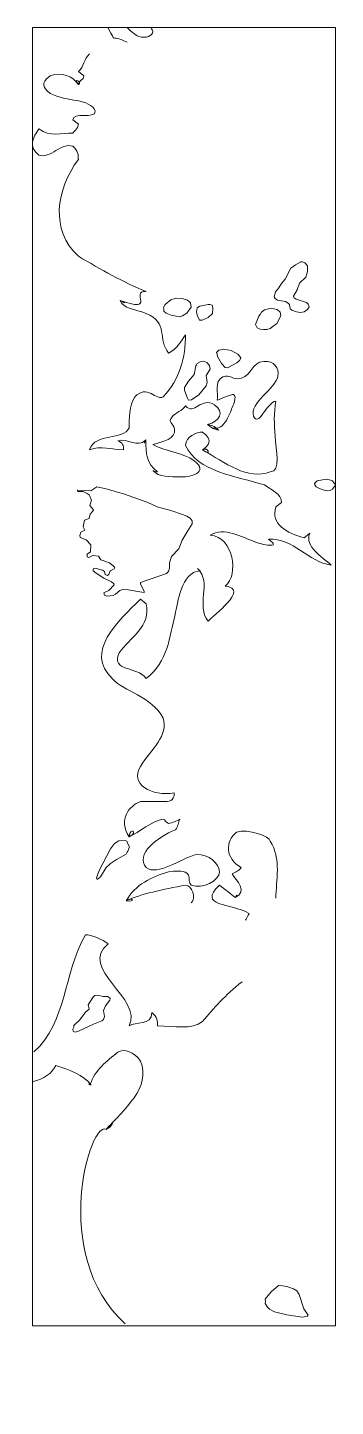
# Model space of a CAD drawing. Header units: millimetres. Extents: x -5 to 26, y -129 to 7.
import ezdxf

# ---------------------------------------------------------------- set-up
doc = ezdxf.new("R2010")
doc.units = ezdxf.units.MM
doc.header["$MEASUREMENT"] = 0
doc.layers.add('Layer 1', color=7, linetype='Continuous', lineweight=0)

msp = doc.modelspace()

# ---------------------------------------------------------------- linework, layer by layer
at = {"layer": 'Layer 1', "color": 1, "lineweight": 15}
msp.add_lwpolyline([(25.73, -121.13), (-4.27, -121.13), (-4.27, 7.37), (25.73, 7.37)], close=True, dxfattribs=at)
at = {"layer": 'Layer 1', "color": 7, "lineweight": 0}
for points in [[(9.22, 6.07)], [(7.55, 5.2)], [(7.99, 4.01)], [(9.22, 2.15)], [(15.37, -0.9)], [(15.93, -0.46)], [(19.74, -19.02), (19.68, -19.27), (19.76, -19.44), (20.01, -19.6), (20.8, -19.75), (21.06, -19.92), (21.17, -20.03), (21.25, -20.47), (21.43, -20.61), (21.87, -20.76), (22.26, -20.84), (22.65, -20.78), (22.97, -20.55), (23.14, -20.27), (23.03, -20.02), (22.88, -19.83), (21.83, -19.51), (21.65, -19.38), (21.57, -19.21), (21.95, -18.59), (22.18, -17.92), (22.8, -17.32), (22.97, -16.76), (22.95, -16.21), (22.69, -15.91), (22.47, -15.83), (22.3, -15.83), (21.77, -16.12), (21.31, -16.43), (20.74, -17.53), (20.39, -17.95), (20.12, -18.4), (19.81, -18.77), (19.74, -19.02)], [(8.75, -20.55), (8.75, -20.69), (8.97, -20.91), (9.48, -21.1), (9.95, -21.2), (10.27, -21.25), (10.59, -21.16), (11.01, -20.9), (11.46, -20.31), (11.37, -19.87), (11.08, -19.62), (10.57, -19.43), (9.97, -19.42), (9.43, -19.57), (8.88, -20.05), (8.71, -20.33), (8.75, -20.55)], [(12, -20.58), (11.97, -20.77), (12.05, -21.08), (12.28, -21.58), (12.53, -21.6), (13.13, -21.34), (13.55, -20.94), (13.6, -20.41), (13.52, -20.11), (13.31, -20.03), (13.13, -20.03), (12.31, -20.21), (12.03, -20.38), (12, -20.58)], [(18.27, -21.02), (18.16, -21.19), (17.83, -22.03), (17.91, -22.2), (17.98, -22.36), (18.27, -22.47), (18.6, -22.52), (18.95, -22.51), (19.27, -22.43), (19.94, -21.91), (20.31, -21.15), (20.26, -20.79), (19.97, -20.55), (19.36, -20.39), (18.72, -20.57), (18.4, -20.8), (18.27, -21.02)], [(14.02, -24.97), (14.06, -25.19), (14.44, -25.88), (14.81, -26.29), (15.06, -26.31), (15.98, -25.82), (16.22, -25.57), (16.36, -25.34), (16.28, -25.18), (16.06, -24.96), (15.41, -24.58), (14.69, -24.46), (14.19, -24.55), (13.95, -24.8), (14.02, -24.97)], [(11.98, -26.01), (11.91, -26.12), (11.76, -26.96), (11.17, -27.64), (10.8, -28.25), (10.8, -28.53), (11.07, -29.25), (11.19, -29.5), (11.47, -29.47), (12.21, -28.98), (12.93, -28.08), (13.03, -27.77), (12.94, -27.05), (13.32, -26.43), (13.27, -26.07), (13.01, -25.77), (12.72, -25.66), (12.33, -25.72), (12.05, -25.89), (11.98, -26.01)], [(11.07, -42.53), (10.56, -43.37), (10.23, -44.21), (9.5, -44.98), (9.3, -45.6), (9.32, -46.15), (9.22, -46.46), (9.01, -46.66), (6.43, -47.57), (6.43, -47.71), (6.81, -48.4), (6.81, -48.53), (6.56, -48.51), (5.2, -48.28), (4.7, -48.24), (4.38, -48.33), (3.96, -48.72), (3.72, -48.84), (3.15, -48.91), (2.86, -48.8), (2.81, -48.58), (3.31, -48.35), (3.83, -47.78), (3.79, -47.7), (3.57, -47.48), (2.81, -47.13), (2.04, -46.64), (1.75, -46.4), (1.75, -46.26), (1.81, -46.15), (2.06, -46.17), (2.68, -46.33), (2.86, -46.46), (2.94, -46.77), (3.16, -46.85), (3.3, -46.76), (3.43, -46.4), (3.82, -46.19), (3.88, -46.08), (3.74, -45.89), (3.37, -45.62), (2.5, -45.3), (2.28, -44.94), (1.7, -44.87), (1.32, -45.07), (1.17, -45.02), (1.14, -44.93), (1.17, -44.74), (1.48, -44.51), (1.53, -43.84), (1.05, -43.32), (0.47, -43.11), (0.43, -42.89), (0.53, -42.58), (0.92, -42.38), (0.76, -42.04), (0.89, -41.4), (1.35, -41.23), (1.44, -40.78), (1.69, -40.52), (1.79, -40.36), (1.42, -39.94), (1.58, -39.39), (1.35, -38.89), (1.17, -38.75), (0.77, -38.54), (0.23, -38.55), (0.2, -38.46), (0.23, -38.41), (1.52, -38.47), (2.11, -38.07), (3.05, -38.27), (4.85, -38.8), (7.16, -39.65), (8.07, -40.05), (9.44, -40.42), (10.59, -40.84), (11.03, -41), (11.35, -41.19), (11.54, -41.46), (11.55, -41.74), (11.07, -42.53)], [(23.65, -37.8), (23.69, -37.88), (23.84, -38.07), (24.17, -38.26), (24.53, -38.39), (24.92, -38.47), (25.21, -38.44), (25.45, -38.32), (25.59, -38.1), (25.73, -37.87), (25.58, -37.68), (25.43, -37.49), (25.14, -37.38), (24.82, -37.33), (23.93, -37.49), (23.72, -37.68), (23.65, -37.8)], [(5.1, -74.26), (5, -74.43), (4.05, -74.97), (3.45, -75.37), (3.04, -75.77), (2.49, -76.67), (2.14, -76.95), (2.07, -76.79), (2.33, -76.06), (3.45, -73.93), (3.86, -73.39), (4.28, -73.13), (4.92, -73.09), (5.07, -73.14), (5.22, -73.48), (5.34, -73.72), (5.17, -74.15), (5.1, -74.26)], [(-0.18, -91.58), (-0.28, -91.75), (-0.24, -91.97), (-0.02, -92.05), (0.29, -91.96), (1.78, -91.27), (2.59, -90.95), (2.76, -90.81), (2.86, -90.5), (2.77, -89.92), (2.97, -89.44), (3.39, -88.9), (3.42, -88.71), (3.16, -88.54), (2.73, -88.52), (2.19, -88.39), (1.91, -88.43), (1.7, -88.63), (1.26, -89.36), (1.34, -89.8), (0.99, -90.09), (0.44, -90.85), (-0.15, -91.39), (-0.18, -91.58)], [(18.8, -118.72), (18.77, -118.92), (19, -119.27), (19.22, -119.49), (19.69, -119.73), (20.91, -120.05), (22.46, -120.27), (22.95, -120.18), (23.02, -120.07), (22.61, -119.43), (22.14, -118.02), (21.91, -117.66), (21.59, -117.47), (21.01, -117.26), (20.54, -117.16), (20.11, -117.14), (19.38, -117.76), (18.76, -118.5), (18.8, -118.72)], [(7.16, -123.5)], [(10.31, -129.1)]]:
    msp.add_lwpolyline(points, dxfattribs=at)
msp.add_open_spline([(3.22, 7.33), (4.17, 5.68), (3.2, 6.82), (5.1, 5.93)], degree=3, dxfattribs=at)
for points, knots in [([(7.5, 7.29), (7.9, 6.84), (7.41, 6.43), (6.8, 6.41), (6.04, 6.37), (5.54, 7), (5.1, 7.37)], [0, 0, 0, 0, 1, 1, 1, 2, 2, 2, 2]), ([(1.4, 4.76), (0.84, 4.33), (0.84, 3.46), (0.28, 3.02), (0.28, 3.02), (0.84, 2.59), (0.84, 2.59), (0.84, 2.15), (0.28, 2.15), (0.28, 1.72), (-0.35, 2.53), (0.77, 1.93), (0.28, 1.72), (-0.27, 2.59), (-1.39, 3.02), (-2.51, 2.59), (-3.07, 2.15), (-3.63, 1.72), (-2.51, 0.85), (-0.83, -0.03), (1.4, 0.41), (1.96, -0.9), (1.96, -1.77), (-0.27, -0.9), (-0.27, -1.77), (-0.27, -1.77), (0.28, -2.2), (0.28, -2.2), (0.28, -2.64), (-0.27, -3.07), (-0.27, -3.07), (-1.39, -3.07), (-2.51, -3.51), (-3.63, -2.64), (-4.19, -3.51), (-4.74, -4.38), (-3.63, -5.25), (-2.51, -5.68), (-1.39, -3.94), (-0.27, -4.38), (0.28, -4.81), (0.28, -5.25), (0.28, -5.68), (-1.95, -8.73), (-2.51, -12.65), (0.28, -15.26), (2.52, -16.57), (4.75, -17.87), (6.99, -18.74), (5.31, -18.74), (8.11, -20.92), (4.43, -19.65), (4.57, -19.73), (4.75, -19.82), (4.87, -19.89), (4.74, -19.82), (4.55, -19.73), (4.43, -19.65), (4.75, -20.48), (5.87, -20.48), (6.99, -20.92), (9.22, -21.79), (8.11, -23.53), (9.22, -24.84), (10.09, -24.44), (10.43, -23.67), (10.88, -23.03), (10.9, -25.27), (10.34, -27.45), (8.67, -29.19), (8.11, -29.62), (6.99, -27.88), (5.87, -29.19), (5.31, -30.06), (5.31, -31.37), (5.31, -32.24), (4.75, -33.54), (1.96, -32.67), (1.4, -34.41), (2.48, -34.01), (3.63, -34.38), (4.75, -34.41), (4.78, -34.04), (4.64, -33.68), (4.2, -33.54), (5.18, -33.19), (6.12, -34.32), (6.95, -33.44), (6.82, -33.84), (6.74, -33.94), (6.95, -33.44), (6.99, -34.85), (6.99, -35.72), (8.11, -36.59), (8.11, -36.59), (7.55, -36.59), (7.68, -36.47), (8.2, -37.17), (9.46, -37.06), (10.35, -37.11), (10.25, -37.11), (10.15, -37.1), (10.06, -37.09), (11.51, -37.23), (13.23, -36.61), (11.75, -35.51), (10.65, -34.68), (8.88, -34.57), (7.64, -33.91), (8.69, -33.59), (9.98, -33.35), (9.79, -32.36), (9.66, -31.68), (9.1, -31.79), (9.56, -31.15), (9.85, -30.74), (10.6, -30.56), (10.9, -30.06), (11.65, -31.08), (12.52, -29.11), (13.75, -29.97), (14.82, -30.71), (14.28, -31.58), (13.08, -31.92), (13.39, -32.18), (13.73, -32.39), (14.15, -32.48), (13.95, -32.19), (13.54, -32.01), (13.08, -31.92), (14.41, -33.13), (15.19, -31.11), (15.45, -30.38), (15.55, -30.11), (16.06, -29.16), (15.63, -28.95), (15.5, -28.88), (14.25, -29.46), (14.01, -29.51), (14.21, -28.88), (13.66, -27.61), (14.59, -27.2), (15.29, -26.89), (15.55, -27.59), (16.43, -27.33), (17.44, -27.04), (17.39, -25.78), (18.63, -25.67), (19.71, -25.57), (20.14, -26.36), (20.04, -27.1), (19.88, -28.34), (17.13, -29.83), (17.63, -31.08), (18.1, -32.27), (18.97, -29.64), (19.84, -29.62), (19.6, -30.77), (19.69, -31.92), (19.75, -33.07), (19.84, -34.41), (20.4, -36.59), (19.28, -36.59), (17.05, -37.46), (14.81, -35.72), (12.58, -34.41), (13.11, -34.08), (13.5, -35.14), (12.58, -34.41), (13.14, -33.98), (13.69, -33.54), (12.58, -32.67), (12.02, -32.67), (10.9, -33.11), (10.9, -33.98), (12.02, -36.59), (15.93, -37.02), (18.72, -37.9), (19.28, -38.33), (20.4, -38.77), (20.4, -39.64), (20.4, -39.64), (19.84, -40.07), (19.84, -40.07), (19.28, -41.81), (20.96, -42.68), (22.63, -43.12), (22.63, -43.12), (23.19, -42.68), (23.19, -42.68), (22.63, -43.99), (24.39, -44.97), (25.32, -45.84), (23, -45.5), (21.6, -43.13), (19.1, -43.28), (20.61, -44.28), (18.3, -43.76), (17.75, -43.54), (16.48, -43.04), (14.71, -42.03), (13.33, -42.88), (15.66, -43.01), (16.21, -46.83), (14.81, -47.91), (17.33, -48.23), (13.53, -50.8), (13.14, -51.39), (11.85, -49.85), (13.57, -47.57), (12.07, -46.16), (12.08, -46.16), (12.28, -46.33), (12.33, -46.39), (10.44, -46.54), (10.14, -49.59), (9.85, -50.73), (9.3, -52.96), (9.18, -55.35), (6.99, -57.05), (6.06, -55.76), (3.47, -56.46), (4.32, -54.5), (5.31, -53.13), (7.55, -51.82), (6.99, -49.65), (6.99, -49.65), (6.43, -49.21), (6.43, -49.21), (4.2, -51.39), (0.84, -54.44), (3.64, -57.05), (4.75, -58.35), (7.55, -58.79), (8.67, -60.97), (9.22, -62.71), (7.55, -64.01), (6.43, -65.75), (5.31, -67.49), (7.55, -68.8), (9.78, -68.37), (9.78, -69.24), (9.22, -69.24), (8.67, -69.24), (8.11, -69.24), (6.99, -69.24), (6.43, -69.24), (5.31, -69.67), (4.2, -70.98), (5.31, -72.72), (6.26, -72.33), (5.41, -71.66), (5.31, -72.72), (6.26, -72.33), (7.65, -71.05), (8.68, -70.99), (8.84, -70.98), (9.07, -71.43), (9.22, -71.41), (9.6, -71.37), (10.02, -71.11), (10.34, -70.98), (10.12, -71.33), (10.19, -71.7), (9.91, -72.04), (8.11, -72.72), (5.87, -74.46), (6.99, -75.77), (8.11, -76.64), (10.34, -74.89), (12.02, -74.46), (13.14, -74.46), (14.25, -75.33), (14.25, -76.2), (14.25, -77.07), (12.58, -77.94), (11.46, -77.51), (10.9, -77.07), (12.02, -75.77), (9.22, -76.2), (7.55, -76.64), (5.87, -77.51), (5.03, -79.05), (6, -79.23), (5.6, -78.62), (5.03, -79.05), (6.43, -78.38), (8.67, -77.94), (10.9, -77.51), (11.46, -77.51), (12.02, -78.81), (11.46, -79.25)], [0, 0, 0, 0, 1, 1, 1, 2, 2, 2, 3, 3, 3, 4, 4, 4, 5, 5, 5, 6, 6, 6, 7, 7, 7, 8, 8, 8, 9, 9, 9, 10, 10, 10, 11, 11, 11, 12, 12, 12, 13, 13, 13, 14, 14, 14, 15, 15, 15, 16, 16, 16, 17, 17, 17, 18, 18, 18, 19, 19, 19, 20, 20, 20, 21, 21, 21, 22, 22, 22, 23, 23, 23, 24, 24, 24, 25, 25, 25, 26, 26, 26, 27, 27, 27, 28, 28, 28, 29, 29, 29, 30, 30, 30, 31, 31, 31, 32, 32, 32, 33, 33, 33, 34, 34, 34, 35, 35, 35, 36, 36, 36, 37, 37, 37, 38, 38, 38, 39, 39, 39, 40, 40, 40, 41, 41, 41, 42, 42, 42, 43, 43, 43, 44, 44, 44, 45, 45, 45, 46, 46, 46, 47, 47, 47, 48, 48, 48, 49, 49, 49, 50, 50, 50, 51, 51, 51, 52, 52, 52, 53, 53, 53, 54, 54, 54, 55, 55, 55, 56, 56, 56, 57, 57, 57, 58, 58, 58, 59, 59, 59, 60, 60, 60, 61, 61, 61, 62, 62, 62, 63, 63, 63, 64, 64, 64, 65, 65, 65, 66, 66, 66, 67, 67, 67, 68, 68, 68, 69, 69, 69, 70, 70, 70, 71, 71, 71, 72, 72, 72, 73, 73, 73, 74, 74, 74, 75, 75, 75, 76, 76, 76, 77, 77, 77, 78, 78, 78, 79, 79, 79, 80, 80, 80, 81, 81, 81, 82, 82, 82, 83, 83, 83, 84, 84, 84, 85, 85, 85, 86, 86, 86, 87, 87, 87, 88, 88, 88, 89, 89, 89, 90, 90, 90, 91, 91, 91, 92, 92, 92, 93, 93, 93, 94, 94, 94, 95, 95, 95, 96, 96, 96, 97, 97, 97, 97]), ([(16.84, -80.98), (16.86, -80.93), (17.11, -80.47), (17.18, -80.3), (15.37, -79.25), (12.02, -79.68), (14.25, -77.51), (14.81, -77.94), (15.37, -78.38), (15.81, -78.74), (15.97, -78.35), (16.11, -78.45), (15.81, -78.74), (17.09, -78.15), (15.93, -77.02), (15.5, -76.38), (15.85, -76.23), (16.23, -76.05), (16.4, -75.76), (14.81, -74.89), (14.81, -73.15), (15.93, -72.28), (17.05, -71.85), (19.28, -72.72), (19.28, -73.15), (20.4, -74.89), (19.84, -77.07), (19.84, -78.81)], [0, 0, 0, 0, 1, 1, 1, 2, 2, 2, 3, 3, 3, 4, 4, 4, 5, 5, 5, 6, 6, 6, 7, 7, 7, 8, 8, 8, 9, 9, 9, 9]), ([(16.49, -87.08), (14.81, -88.39), (13.69, -89.69), (12.58, -91), (11.46, -91.87), (9.78, -91.44), (8.11, -91.44), (8.11, -91), (8.11, -90.56), (7.55, -90.13), (7.55, -91.44), (5.87, -91), (5.31, -91.44), (6.72, -88.72), (0.16, -85.74), (3.24, -83.32), (2.68, -82.88), (1.55, -82.42), (0.99, -82.42), (-1.24, -86.34), (-0.83, -91), (-4.11, -94.02)], [0, 0, 0, 0, 1, 1, 1, 2, 2, 2, 3, 3, 3, 4, 4, 4, 5, 5, 5, 6, 6, 6, 7, 7, 7, 7]), ([(-4.2, -96.94), (-3.17, -96.76), (-2.32, -96.11), (-1.95, -95.35), (-0.64, -95.81), (0.83, -96.28), (1.56, -97.31), (1.3, -97.16), (1.26, -97.14), (1.43, -97.27), (1.96, -95.79), (3.08, -94.92), (4.2, -94.05), (4.75, -93.61), (5.87, -94.05), (6.43, -94.92), (7.55, -97.53), (4.75, -99.71), (3.05, -101.71), (3.42, -101.5), (3.47, -101.41), (3.67, -101.1), (3.36, -101.27), (3.21, -101.45), (3.05, -101.71), (1.54, -100.54), (-2.69, -114.09), (4.93, -120.92)], [0, 0, 0, 0, 1, 1, 1, 2, 2, 2, 3, 3, 3, 4, 4, 4, 5, 5, 5, 6, 6, 6, 7, 7, 7, 8, 8, 8, 9, 9, 9, 9])]:
    msp.add_open_spline(points, degree=3, knots=knots, dxfattribs=at)

doc.saveas('drawing.dxf')
